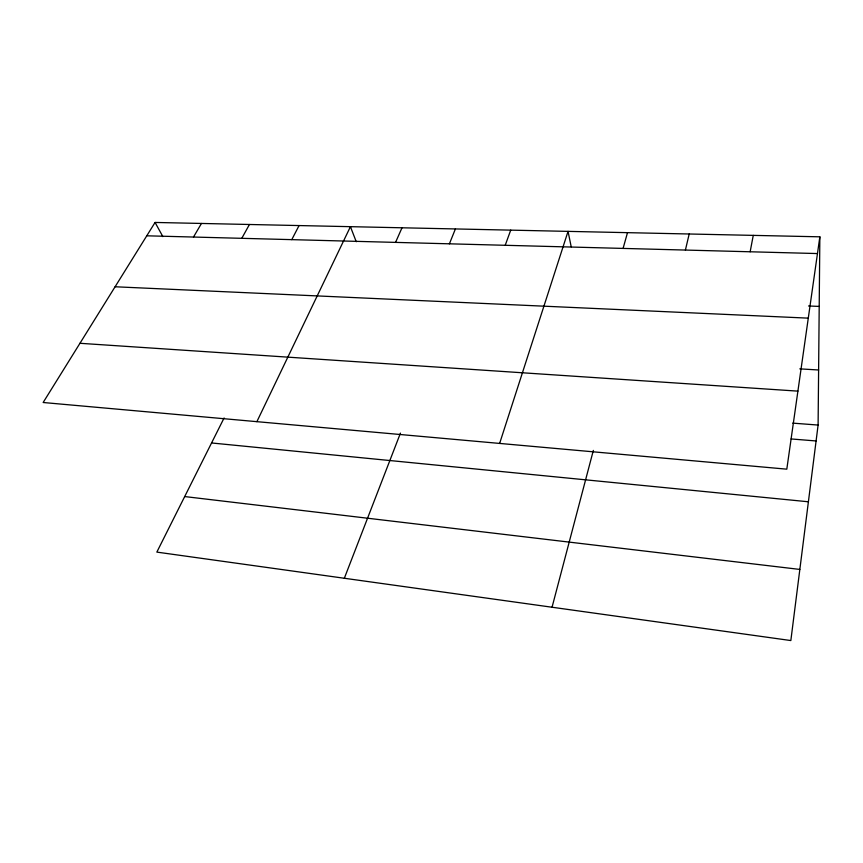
<?xml version="1.0" encoding="UTF-8"?>
<svg xmlns="http://www.w3.org/2000/svg" width="863" height="863" viewBox="0 0 863 863"><rect width="100%" height="100%" fill="white"/><g stroke="black" fill="none" stroke-linecap="round" stroke-linejoin="round"><path stroke-width="1.29" d="M224.1 417.962L156.839 552.104L790.842 640.551L818.102 425.06L819.85 236.818L155.07 222.449L43.15 402.503L786.808 469.17L819.85 236.818M750.152 251.78L753.259 235.383M685.405 250.065L689.192 233.992M552.05 607.239L593.345 450.41M623.086 248.415L627.498 232.665M499.634 443.431L568.048 231.37L571.209 246.829M505.211 245.297L510.723 230.141M344.337 578.264L400.454 433.118M449.407 243.819L455.405 228.943M395.545 242.395L402.007 227.789M256.883 421.662L350.421 226.678L356.257 241.737M291.78 239.644L299.062 225.567M241.791 238.317L249.439 224.488M193.485 237.045L201.467 223.452M146.764 235.804L817.466 253.56M808.534 305.977L819.203 306.419M115.092 286.764L808.286 318.145M799.796 368.857L818.62 369.99M79.957 343.291L797.897 391.133M792.752 423.129L818.102 425.06M791.101 438.943L816.096 440.961M211.564 442.967L808.404 501.781M184.693 496.559L799.839 569.429M155.07 222.449L162.859 236.613"/></g></svg>
